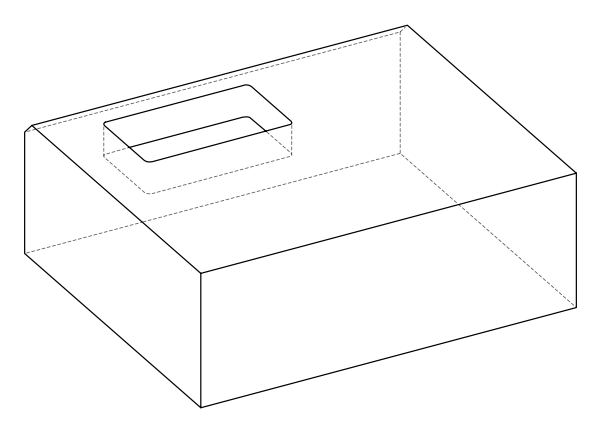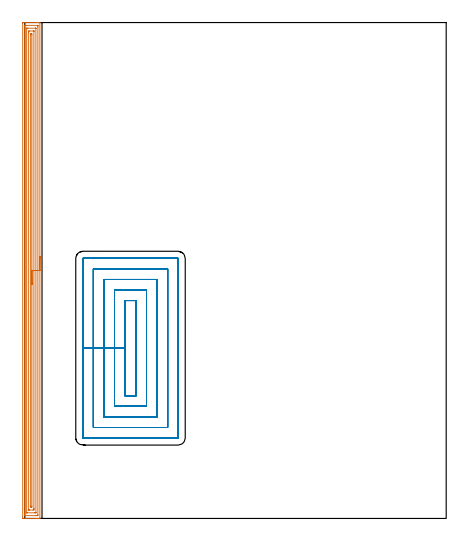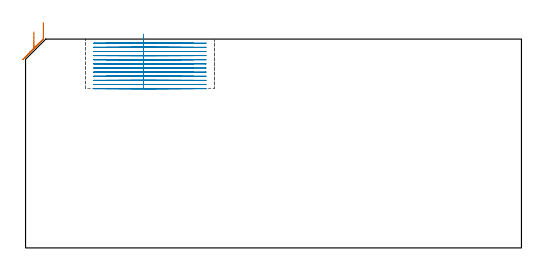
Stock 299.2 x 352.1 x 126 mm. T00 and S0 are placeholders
(PLAN: 2 operations, 1 tool changes, 48.6 min)
(1 AREA_MILL | FG_CHAMFER_SURFACE | UGT0205_001 | 14.29 min | 26208 mm3)
(2 MILL_RECTANGULAR_POCKET | POCKET_RECTANGULAR_STRAIGHT | NXT0201_013 | Follow Part, ap 2.5, ae 75% | 34.27 min | 319010 mm3)
(TOOL UGT0205_001 | Chamfer Mill 20 x 3 x 45 deg. | D20 FL50 Z2)
(TOOL NXT0201_013 | ENDMILL 10mm | D10 FL30 Z4)
(OP 1 AREA_MILL)
G17 G21 G94 G90
T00 M6
G54
G17 G0 G90 X10.7 Y186.05 S1061 M3
G43 Z136. H0
G94 G1 Y186.012 Z135.128 F250.
Y185.898 Z134.263
Y185.709 Z133.412
Y185.447 Z132.58
Y185.113 Z131.774
Y184.71 Z131.
Y184.241 Z130.264
Y183.71 Z129.572
Y183.121 Z128.929
Y182.478 Z128.339
Y181.786 Z127.808
Y181.05 Z127.34
Y180.276 Z126.937
Y179.47 Z126.603
Y178.638 Z126.341
Y177.786 Z126.152
Y176.922 Z126.038
Y176.05 Z126.
Y0.164
X10.698 Y0.01 Z125.988
X10.556 Y0.003 Z125.849
X10.408 Y0. Z125.708
X10.072 Z125.371
X9.426 Z124.721
X8.226 Z123.523
X7.671 Z122.965
X-1.316 Z113.981
X-1.496 Y0.002 Z113.801
X-1.497 Y0.003 Z113.8
X-1.499 Y0.209
X-1.5 Y0.611
Y351.489
X-1.495 Y351.984 Z113.803
X-1.492 Y352.09 Z113.806
X-1.381 Y352.1 Z113.916
X7.671 Z122.965
X8.226 Z123.523
X8.549 Z123.845
X9.104 Z124.4
X9.426 Z124.721
X10.072 Z125.371
X10.409 Z125.708
X10.556 Y352.097 Z125.849
X10.698 Y352.09 Z125.989
X10.7 Y351.936 Z126.
Y176.05
X9.286 Z124.586
X9.285 Y2.54 Z124.585
X9.284 Y2.396 Z124.584
X9.279 Y2.031 Z124.579
X8.929 Y2.009 Z124.229
X8.549 Y2.004 Z123.849
X8.06 Y2. Z123.36
X0.163 Z115.463
X-0.015 Y2.003 Z115.285
X-0.045 Y2.005 Z115.255
X-0.072 Y2.009 Z115.228
X-0.079 Y2.045 Z115.221
X-0.084 Y2.251 Z115.216
X-0.085 Y2.396 Z115.215
X-0.086 Y3.146 Z115.214
X-0.085 Y349.56 Z115.215
X-0.084 Y349.704 Z115.216
X-0.079 Y350.069 Z115.221
X0.271 Y350.091 Z115.571
X0.651 Y350.096 Z115.951
X1.14 Y350.1 Z116.44
X9.037 Z124.337
X9.215 Y350.097 Z124.515
X9.245 Y350.095 Z124.545
X9.272 Y350.091 Z124.572
X9.279 Y350.055 Z124.579
X9.284 Y349.849 Z124.584
X9.285 Y349.704 Z124.585
X9.286 Y348.954 Z124.586
Y176.05
X7.871 Z123.171
Y4.182
X7.869 Y4.08 Z123.169
X7.867 Y4.03 Z123.167
X7.865 Y4.013 Z123.165
X7.843 Y4.007 Z123.143
X7.671 Y4.003 Z122.971
X6.972 Y4. Z122.272
X1.707 Z117.007
X1.529 Y4.003 Z116.829
X1.351 Y4.009 Z116.651
X1.335 Y4.011 Z116.635
X1.333 Y4.025 Z116.633
X1.33 Y4.06 Z116.63
X1.329 Y4.114 Z116.629
X1.328 Y4.182 Z116.628
X1.329 Y347.918 Z116.629
X1.33 Y348.02 Z116.63
X1.333 Y348.07 Z116.633
X1.335 Y348.087 Z116.635
X1.356 Y348.093 Z116.656
X1.529 Y348.097 Z116.829
X2.228 Y348.1 Z117.528
X7.493 Y348.099 Z122.793
X7.671 Y348.097 Z122.971
X7.849 Y348.09 Z123.149
X7.865 Y348.088 Z123.165
X7.867 Y348.075 Z123.167
X7.87 Y348.04 Z123.17
X7.871 Y347.986 Z123.171
Y347.918
Y176.05
X6.457 Z121.757
Y7.203
X6.456 Y6.86 Z121.756
X6.453 Y6.314 Z121.753
X6.45 Y6.127 Z121.75
X6.439 Y6.01 Z121.739
X5.884 Y6. Z121.184
X3.252 Z118.552
X2.862 Y6.005 Z118.162
X2.765 Y6.009 Z118.065
X2.749 Y6.012 Z118.049
X2.747 Y6.026 Z118.047
X2.744 Y6.059 Z118.044
X2.743 Y6.133 Z118.043
Y344.897
Y345.24
X2.747 Y345.786 Z118.047
X2.75 Y345.973 Z118.05
X2.761 Y346.09 Z118.061
X3.316 Y346.1 Z118.616
X5.948 Z121.248
X6.338 Y346.095 Z121.638
X6.435 Y346.091 Z121.735
X6.451 Y346.088 Z121.751
X6.453 Y346.074 Z121.753
X6.455 Y346.04 Z121.755
X6.457 Y345.966 Z121.757
Y176.05
X5.043 Z120.343
Y8.646
X5.039 Y8.01 Z120.339
X4.791 Y8.005 Z120.091
X4.161 Y8.01 Z119.461
X4.157 Y8.646 Z119.457
Y8.65
Y343.454
X4.161 Y344.09 Z119.461
X4.409 Y344.095 Z119.709
X5.039 Y344.09 Z120.339
X5.043 Y343.454 Z120.343
Y176.05
Y175.178 Z120.381
Y174.313 Z120.495
Y173.462 Z120.684
Y172.63 Z120.946
Y171.824 Z121.28
Y171.05 Z121.683
Y170.314 Z122.152
Y169.622 Z122.683
Y168.979 Z123.272
Y168.39 Z123.915
Y167.858 Z124.607
Y167.39 Z125.343
Y166.987 Z126.117
Y166.653 Z126.923
Y166.391 Z127.755
Y166.202 Z128.607
Y166.088 Z129.471
Y166.05 Z130.343
G0 Z136.
M5
M2
(OP 2 MILL_RECTANGULAR_POCKET)
G17 G21 G94 G90
T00 M6
G54
G17 G0 G90 X71.2 Y141.395 S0 M3
G43 Z136. H0
Z129.
G94 G1 Y120.9 Z123.508 F250.
Y87.1 F500.
X78.9
Y154.7
X71.2
Y120.9
X63.7
Y79.6
X86.4
Y162.2
X63.7
Y120.9
X56.2
Y72.1
X93.9
Y169.7
X56.2
Y120.9
X48.7
Y64.6
X101.4
Y177.2
X48.7
Y120.9
X41.2
Y57.3
G3 X41.4 Y57.1 R0.2
G1 X108.7
G3 X108.9 Y57.3 R0.2
G1 Y184.5
G3 X108.7 Y184.7 R0.2
G1 X41.4
G3 X41.2 Y184.5 R0.2
G1 Y120.9
Y119.9
G0 X71.2 Y141.395 Z126.508
G1 Y120.9 Z121.017 F250.
Y87.1 F500.
X78.9
Y154.7
X71.2
Y120.9
X63.7
Y79.6
X86.4
Y162.2
X63.7
Y120.9
X56.2
Y72.1
X93.9
Y169.7
X56.2
Y120.9
X48.7
Y64.6
X101.4
Y177.2
X48.7
Y120.9
X41.2
Y57.3
G3 X41.4 Y57.1 R0.2
G1 X108.7
G3 X108.9 Y57.3 R0.2
G1 Y184.5
G3 X108.7 Y184.7 R0.2
G1 X41.4
G3 X41.2 Y184.5 R0.2
G1 Y120.9
Y119.9
G0 X71.2 Y141.395 Z124.017
G1 Y120.9 Z118.525 F250.
Y87.1 F500.
X78.9
Y154.7
X71.2
Y120.9
X63.7
Y79.6
X86.4
Y162.2
X63.7
Y120.9
X56.2
Y72.1
X93.9
Y169.7
X56.2
Y120.9
X48.7
Y64.6
X101.4
Y177.2
X48.7
Y120.9
X41.2
Y57.3
G3 X41.4 Y57.1 R0.2
G1 X108.7
G3 X108.9 Y57.3 R0.2
G1 Y184.5
G3 X108.7 Y184.7 R0.2
G1 X41.4
G3 X41.2 Y184.5 R0.2
G1 Y120.9
Y119.9
G0 X71.2 Y141.395 Z121.525
G1 Y120.9 Z116.033 F250.
Y87.1 F500.
X78.9
Y154.7
X71.2
Y120.9
X63.7
Y79.6
X86.4
Y162.2
X63.7
Y120.9
X56.2
Y72.1
X93.9
Y169.7
X56.2
Y120.9
X48.7
Y64.6
X101.4
Y177.2
X48.7
Y120.9
X41.2
Y57.3
G3 X41.4 Y57.1 R0.2
G1 X108.7
G3 X108.9 Y57.3 R0.2
G1 Y184.5
G3 X108.7 Y184.7 R0.2
G1 X41.4
G3 X41.2 Y184.5 R0.2
G1 Y120.9
Y119.9
G0 X71.2 Y141.395 Z119.033
G1 Y120.9 Z113.542 F250.
Y87.1 F500.
X78.9
Y154.7
X71.2
Y120.9
X63.7
Y79.6
X86.4
Y162.2
X63.7
Y120.9
X56.2
Y72.1
X93.9
Y169.7
X56.2
Y120.9
X48.7
Y64.6
X101.4
Y177.2
X48.7
Y120.9
X41.2
Y57.3
G3 X41.4 Y57.1 R0.2
G1 X108.7
G3 X108.9 Y57.3 R0.2
G1 Y184.5
G3 X108.7 Y184.7 R0.2
G1 X41.4
G3 X41.2 Y184.5 R0.2
G1 Y120.9
Y119.9
G0 X71.2 Y141.395 Z116.542
G1 Y120.9 Z111.05 F250.
Y87.1 F500.
X78.9
Y154.7
X71.2
Y120.9
X63.7
Y79.6
X86.4
Y162.2
X63.7
Y120.9
X56.2
Y72.1
X93.9
Y169.7
X56.2
Y120.9
X48.7
Y64.6
X101.4
Y177.2
X48.7
Y120.9
X41.2
Y57.3
G3 X41.4 Y57.1 R0.2
G1 X108.7
G3 X108.9 Y57.3 R0.2
G1 Y184.5
G3 X108.7 Y184.7 R0.2
G1 X41.4
G3 X41.2 Y184.5 R0.2
G1 Y120.9
Y119.9
G0 X71.2 Y141.395 Z114.05
G1 Y120.9 Z108.558 F250.
Y87.1 F500.
X78.9
Y154.7
X71.2
Y120.9
X63.7
Y79.6
X86.4
Y162.2
X63.7
Y120.9
X56.2
Y72.1
X93.9
Y169.7
X56.2
Y120.9
X48.7
Y64.6
X101.4
Y177.2
X48.7
Y120.9
X41.2
Y57.3
G3 X41.4 Y57.1 R0.2
G1 X108.7
G3 X108.9 Y57.3 R0.2
G1 Y184.5
G3 X108.7 Y184.7 R0.2
G1 X41.4
G3 X41.2 Y184.5 R0.2
G1 Y120.9
Y119.9
G0 X71.2 Y141.395 Z111.558
G1 Y120.9 Z106.067 F250.
Y87.1 F500.
X78.9
Y154.7
X71.2
Y120.9
X63.7
Y79.6
X86.4
Y162.2
X63.7
Y120.9
X56.2
Y72.1
X93.9
Y169.7
X56.2
Y120.9
X48.7
Y64.6
X101.4
Y177.2
X48.7
Y120.9
X41.2
Y57.3
G3 X41.4 Y57.1 R0.2
G1 X108.7
G3 X108.9 Y57.3 R0.2
G1 Y184.5
G3 X108.7 Y184.7 R0.2
G1 X41.4
G3 X41.2 Y184.5 R0.2
G1 Y120.9
Y119.9
G0 X71.2 Y141.395 Z109.067
G1 Y120.9 Z103.575 F250.
Y87.1 F500.
X78.9
Y154.7
X71.2
Y120.9
X63.7
Y79.6
X86.4
Y162.2
X63.7
Y120.9
X56.2
Y72.1
X93.9
Y169.7
X56.2
Y120.9
X48.7
Y64.6
X101.4
Y177.2
X48.7
Y120.9
X41.2
Y57.3
G3 X41.4 Y57.1 R0.2
G1 X108.7
G3 X108.9 Y57.3 R0.2
G1 Y184.5
G3 X108.7 Y184.7 R0.2
G1 X41.4
G3 X41.2 Y184.5 R0.2
G1 Y120.9
Y119.9
G0 X71.2 Y141.395 Z106.575
G1 Y120.9 Z101.083 F250.
Y87.1 F500.
X78.9
Y154.7
X71.2
Y120.9
X63.7
Y79.6
X86.4
Y162.2
X63.7
Y120.9
X56.2
Y72.1
X93.9
Y169.7
X56.2
Y120.9
X48.7
Y64.6
X101.4
Y177.2
X48.7
Y120.9
X41.2
Y57.3
G3 X41.4 Y57.1 R0.2
G1 X108.7
G3 X108.9 Y57.3 R0.2
G1 Y184.5
G3 X108.7 Y184.7 R0.2
G1 X41.4
G3 X41.2 Y184.5 R0.2
G1 Y120.9
Y119.9
G0 X71.2 Y141.395 Z104.083
G1 Y120.9 Z98.592 F250.
Y87.1 F500.
X78.9
Y154.7
X71.2
Y120.9
X63.7
Y79.6
X86.4
Y162.2
X63.7
Y120.9
X56.2
Y72.1
X93.9
Y169.7
X56.2
Y120.9
X48.7
Y64.6
X101.4
Y177.2
X48.7
Y120.9
X41.2
Y57.3
G3 X41.4 Y57.1 R0.2
G1 X108.7
G3 X108.9 Y57.3 R0.2
G1 Y184.5
G3 X108.7 Y184.7 R0.2
G1 X41.4
G3 X41.2 Y184.5 R0.2
G1 Y120.9
Y119.9
G0 X71.2 Y141.395 Z101.592
G1 Y120.9 Z96.1 F250.
Y87.1 F500.
X78.9
Y154.7
X71.2
Y120.9
X63.7
Y79.6
X86.4
Y162.2
X63.7
Y120.9
X56.2
Y72.1
X93.9
Y169.7
X56.2
Y120.9
X48.7
Y64.6
X101.4
Y177.2
X48.7
Y120.9
X41.2
Y57.3
G3 X41.4 Y57.1 R0.2
G1 X108.7
G3 X108.9 Y57.3 R0.2
G1 Y184.5
G3 X108.7 Y184.7 R0.2
G1 X41.4
G3 X41.2 Y184.5 R0.2
G1 Y120.9
Y119.9
G0 Z136.
M5
M2
